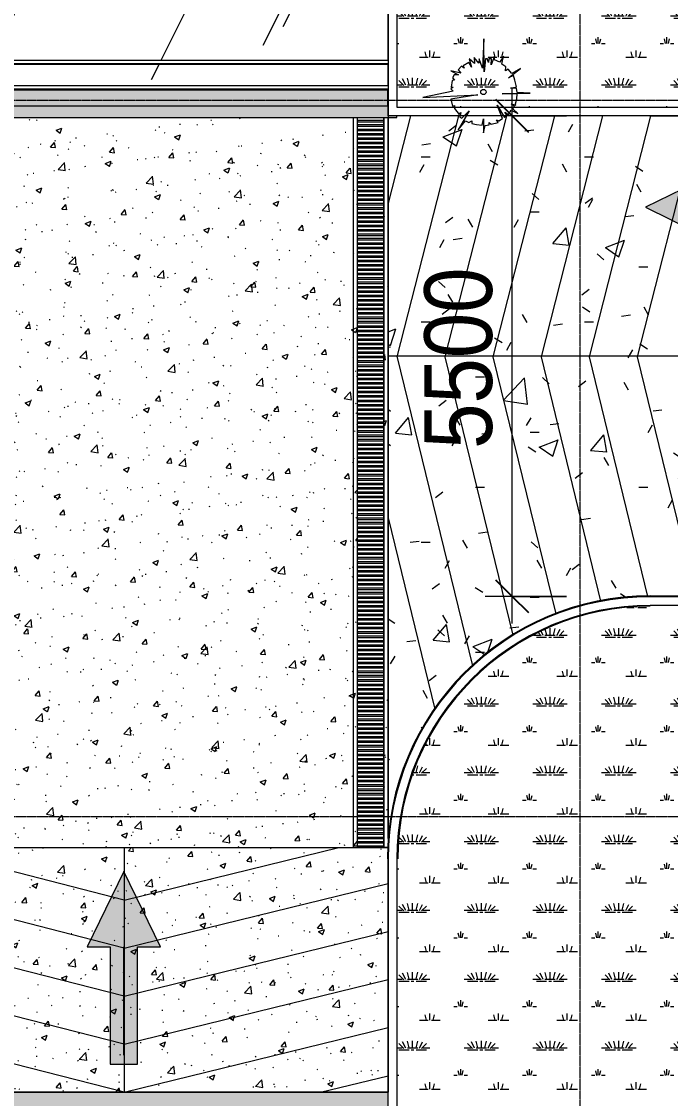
# Model space of a CAD drawing. Header units: millimetres. Extents: x 5117 to 246734, y -48177 to 129208.
# Drawn here: x 93553 to 100985, y 58515 to 70842 of the extents above; entities that cross this region are included whole.
import ezdxf

# ---------------------------------------------------------------- set-up
doc = ezdxf.new("R2010")
doc.units = ezdxf.units.MM
doc.linetypes.add('Grid Line', pattern=[22.225, 12.7, -3.175, 3.175, -3.175])
for name, color, linetype, lineweight in [('A-ANNO-DIMS', 211, 'Continuous', 9), ('A-ANNO-DIMS-310', 211, 'Continuous', 9), ('A-ANNO-NOTE', 131, 'Continuous', 9), ('A-DETL-THIN', 151, 'Continuous', 9), ('A-FLOR', 192, 'Continuous', 9), ('A-FLOR-PATT', 8, 'Continuous', 9), ('A-FLOR-PATT-3', 10, 'Continuous', 9), ('A-GLAZ-CURT', 52, 'Continuous', 9), ('A-GLAZ-CWMG', 51, 'Continuous', 9), ('A-WALL', 113, 'Continuous', 9), ('G-IMPT', 8, 'Continuous', 9), ('L-PLNT-1', 253, 'Continuous', 9), ('M-EQPM', 50, 'Continuous', 9), ('S-GRID-1', 1, 'Grid Line', 9)]:
    doc.layers.add(name, color=color, linetype=linetype, lineweight=lineweight)
doc.styles.add('UTM Avo', font='UTM Avo.ttf', dxfattribs={"width": 0.9, "height": 775})
doc.dimstyles.new('1_Dim_chi_tiet_2_5', dxfattribs={"dimscale": 304.8, "dimtxt": 774.458235, "dimasz": 1.220472, "dimexe": 1.01706, "dimexo": 0.0625, "dimgap": 0.101706, "dimtad": 1, "dimdec": 0, "dimrnd": 5, "dimzin": 0, "dimdsep": 46, "dimtxsty": 'UTM Avo', "dimblk1": 'OBLIQUE', "dimblk2": 'OBLIQUE', "dimsah": 1, "dimcen": 0.09, "dimdle": 1.01706, "dimazin": 0, "dimtfac": 1, "dimtdec": 4, "dimtix": 1, "dimtmove": 0, "dimatfit": 3, "dimfxl": 2.034121, "dimfxlon": 1, "dimtvp": 1, "dimtolj": 1, "dimtzin": 0, "dimarcsym": 2})
pattern_1 = [(50, (0, 0), (677.7247, -59.293), [70.866, -779.526]), (355, (0, 0), (-131.1036, 710.731), [56.693, -623.621]), (100.451, (56.5, -4.94), (546.6267, 651.434), [60.227, -662.495]), (46.184, (0, 189), (1008.414, -156.3987), [106.299, -1169.289]), (96.636, (84, 175.9), (883.1375, 920.431), [90.34, -993.743]), (351.184, (0, 189), (883.1464, 920.423), [85.039, -935.431]), (21, (94.5, 141.73), (564.0056, -380.4262), [70.866, -779.526]), (326, (94.5, 141.7), (229.9034, 685.1796), [56.693, -623.621]), (71.451, (141.5, 110), (793.912, 304.7473), [60.227, -662.495]), (37.5, (0, 0), (11.4894, 314.54497), [10.394, -605.668, 10.394, -622.676, -625.983]), (37.5, (0, 0), (11.4894, 314.54497), [-1249.131, 10.394, -615.589]), (7.5, (0, 0), (248.5691, 372.672), [10.394, -350.55, 10.394, -591.495, -238.582]), (7.5, (0, 0), (248.5691, 372.672), [-962.833, 10.394, -228.189]), (327.5, (-210.7, 0), (504.39837, -21.31163), [10.394, -225.826, 10.394, -726.613, -977.951]), (327.5, (-210.7, 0), (504.39837, -21.31163), [-973.226, 10.394, -967.557]), (317.5, (-305.2, 0), (551.0412, 94.5872), [10.394, -296.692, 10.394, -479.054, -694.487]), (317.5, (-305.2, 0), (551.0412, 94.5872), [-796.534, 10.394, -684.093])]
pattern_2 = [(0, (236.2, 15.75), (787.4, 787.4), [118.11, -23.622, 31.496, -23.622, -590.55]), (0, (236.2, 15.75), (787.4, 787.4), [-196.85, 118.11, -472.44]), (0, (196.85, 39.4), (787.4, 787.4), [78.74, -59.055, 118.11, -59.055, -472.44]), (0, (196.85, 39.4), (787.4, 787.4), [-314.96, 78.74, -393.7]), (0, (472.44, 354.3), (787.4, 787.4), [98.425, -39.37, 98.425, -551.18]), (0, (78.74, 511.8), (787.4, 787.4), [39.37, -78.74, 39.37, -629.92]), (90, (157.5, 511.8), (-787.4, 787.4), [70.866, -716.534]), (90, (393.7, 39.4), (-787.4, 787.4), [78.74, -708.66]), (90, (590.55, 354.3), (-787.4, 787.4), [78.74, -708.66]), (45, (496.06, 31.5), (0, 787.4002), [78.74, -1034.812]), (135, (291.34, 31.5), (-787.4002, 6e-14), [78.74, -1034.812]), (63.435, (472.44, 35.43), (-0.0007, 787.4), [78.74, -1681.94]), (75.964, (433.07, 39.37), (-0.00383, 787.3999), [78.74, -3167.793]), (75.964, (629.92, 354.33), (-0.00383, 787.3999), [62.992, -3183.541]), (75.964, (173.23, 511.81), (-0.00383, 787.3999), [55.118, -3191.415]), (104.036, (354.33, 39.37), (0.00383, 787.3999), [78.74, -3167.793]), (104.036, (551.18, 354.33), (0.00383, 787.3999), [62.992, -3183.541]), (104.036, (141.73, 511.81), (0.00383, 787.3999), [55.118, -3191.415]), (116.565, (314.96, 35.43), (0.0007, 787.4), [78.74, -1681.939])]
pattern_3 = [(63.321, (3699.9, 1228.7), (-0.012, 3133.974), [1096.06, -5918.72]), (63.321, (550.3, 1228.7), (-0.012, 3133.974), [1096.06, -5918.72]), (63.321, (5207.6, 1834.2), (-0.012, 3133.974), [1096.06, -5918.72]), (63.321, (2058, 1834.2), (-0.012, 3133.974), [1096.06, -5918.72]), (63.321, (4979.4, 1620.4), (-0.012, 3133.974), [1096.06, -5918.72]), (63.321, (1829.8, 1620.4), (-0.012, 3133.974), [1096.06, -5918.72]), (63.321, (4746.8, 2844.5), (-0.012, 3133.974), [532.735, -6482.04]), (63.321, (1597.2, 2844.5), (-0.012, 3133.974), [532.735, -6482.04]), (63.321, (4594.7, 2655), (-0.012, 3133.974), [1096.06, -5918.72]), (63.321, (1445, 2655), (-0.012, 3133.974), [1096.06, -5918.72]), (63.321, (4621.5, 2791), (-0.012, 3133.974), [1096.06, -5918.72]), (63.321, (1471.9, 2791), (-0.012, 3133.974), [1096.06, -5918.72]), (63.321, (3350.8, 2194.4), (-0.012, 3133.974), [1096.06, -5918.72]), (63.321, (201.2, 2194.4), (-0.012, 3133.974), [1096.06, -5918.72]), (63.321, (3377.6, 2354.7), (-0.012, 3133.974), [1096.06, -5918.72]), (63.321, (228, 2354.7), (-0.012, 3133.974), [1096.06, -5918.72]), (63.321, (3384.9, 2470.3), (-0.012, 3133.974), [1096.06, -5918.72]), (63.321, (235.3, 2470.3), (-0.012, 3133.974), [1096.06, -5918.72])]

# ---------------------------------------------------------------- blocks, each defined once
blk = doc.blocks.new('System Panel - Glazed-4717224-TKCS_MB TỔNG THỂ MÁI')
at = {"layer": 'A-GLAZ-CURT'}
h = blk.add_hatch(dxfattribs=at)
h.set_pattern_fill('FP_29', color=256, style=0, pattern_type=2)
h.set_pattern_definition(pattern_3)
h.paths.add_polyline_path([(94020, 70400), (97753, 70400), (97753, 71348), (83553, 71348), (83553, 70400), (89081, 70400)])
for p, q in [((83553, 71347), (83553, 70400)), ((97753, 70400), (97753, 71347))]:
    blk.add_line(p, q, dxfattribs=at)
blk = doc.blocks.new('Rectangular Mullion - 40 x 80mm-4717267-TKCS_MB TỔNG THỂ MÁI')
at = {"layer": 'A-GLAZ-CWMG'}
for p, q in [((83553, 70071), (83553, 70111)), ((83553, 70111), (97753, 70111)), ((83553, 70063), (83553, 70071)), ((83553, 70071), (97753, 70071)), ((97753, 70063), (83553, 70063)), ((97753, 70111), (97753, 70071)), ((97753, 70071), (97753, 70063))]:
    blk.add_line(p, q, dxfattribs=at)
blk = doc.blocks.new('System Panel - Glazed-4717283-TKCS_MB TỔNG THỂ MÁI')
at = {"layer": 'A-GLAZ-CURT'}
h = blk.add_hatch(dxfattribs=at)
h.set_pattern_fill('FP_29', color=256, style=0, pattern_type=2)
h.set_pattern_definition(pattern_3)
h.paths.add_polyline_path([(94020, 70111), (97753, 70111), (97753, 70352), (83553, 70352), (83553, 70111), (89081, 70111)])
for p, q in [((83553, 70352), (83553, 70111)), ((97753, 70111), (97753, 70352)), ((83553, 70062), (97753, 70062)), ((83553, 70062), (83553, 70061)), ((97753, 70061), (83553, 70061)), ((97753, 70062), (97753, 70061))]:
    blk.add_line(p, q, dxfattribs=at)
blk = doc.blocks.new('Rectangular Mullion - 40 x 80mm-4717265-TKCS_MB TỔNG THỂ MÁI')
at = {"layer": 'A-GLAZ-CWMG'}
for p, q in [((83553, 70360), (83553, 70400)), ((83553, 70400), (97753, 70400)), ((97753, 70400), (97753, 70360)), ((83553, 70352), (83553, 70360)), ((83553, 70360), (97753, 70360)), ((97753, 70352), (83553, 70352)), ((97753, 70360), (97753, 70352))]:
    blk.add_line(p, q, dxfattribs=at)
blk = doc.blocks.new('THOAT NUOC 300 - w300-4726151-TKCS_MB TỔNG THỂ MÁI')
at = {"layer": 'M-EQPM'}
for p, q in [((-4187, 150), (-4187, 200)), ((4167, 200), (-4187, 200)), ((-4187, -150), (-4187, 150)), ((-4167, 150), (-4187, 150)), ((-4187, 150), (4167, 150)), ((-4167, 150), (-4167, -150)), ((-4137, -150), (-4137, 150)), ((-4117, 150), (-4137, 150)), ((-4117, 150), (-4117, -150)), ((-4087, -150), (-4087, 150)), ((-4067, 150), (-4087, 150)), ((-4067, 150), (-4067, -150)), ((-4037, -150), (-4037, 150)), ((-4017, 150), (-4037, 150)), ((-4017, 150), (-4017, -150)), ((-3987, -150), (-3987, 150)), ((-3967, 150), (-3987, 150)), ((-3967, 150), (-3967, -150)), ((-3937, -150), (-3937, 150)), ((-3917, 150), (-3937, 150)), ((-3917, 150), (-3917, -150)), ((-3887, -150), (-3887, 150)), ((-3867, 150), (-3887, 150)), ((-3867, 150), (-3867, -150)), ((-3837, -150), (-3837, 150)), ((-3817, 150), (-3837, 150)), ((-3817, 150), (-3817, -150)), ((-3787, -150), (-3787, 150)), ((-3767, 150), (-3787, 150)), ((-3767, 150), (-3767, -150)), ((-3737, -150), (-3737, 150)), ((-3717, 150), (-3737, 150)), ((-3717, 150), (-3717, -150)), ((-3687, -150), (-3687, 150)), ((-3667, 150), (-3687, 150)), ((-3667, 150), (-3667, -150)), ((-3637, -150), (-3637, 150)), ((-3617, 150), (-3637, 150)), ((-3617, 150), (-3617, -150)), ((-3587, -150), (-3587, 150)), ((-3567, 150), (-3587, 150)), ((-3567, 150), (-3567, -150)), ((-3537, -150), (-3537, 150)), ((-3517, 150), (-3537, 150)), ((-3517, 150), (-3517, -150)), ((-3487, -150), (-3487, 150)), ((-3467, 150), (-3487, 150)), ((-3467, 150), (-3467, -150)), ((-3437, -150), (-3437, 150)), ((-3417, 150), (-3437, 150)), ((-3417, 150), (-3417, -150)), ((-3387, -150), (-3387, 150)), ((-3367, 150), (-3387, 150)), ((-3367, 150), (-3367, -150)), ((-3337, -150), (-3337, 150)), ((-3317, 150), (-3337, 150)), ((-3317, 150), (-3317, -150)), ((-3287, -150), (-3287, 150)), ((-3267, 150), (-3287, 150)), ((-3267, 150), (-3267, -150)), ((-3237, -150), (-3237, 150)), ((-3217, 150), (-3237, 150)), ((-3217, 150), (-3217, -150)), ((-3187, -150), (-3187, 150)), ((-3167, 150), (-3187, 150)), ((-3167, 150), (-3167, -150)), ((-3137, -150), (-3137, 150)), ((-3117, 150), (-3137, 150)), ((-3117, 150), (-3117, -150)), ((-3087, -150), (-3087, 150)), ((-3067, 150), (-3087, 150)), ((-3067, 150), (-3067, -150)), ((-3037, -150), (-3037, 150)), ((-3017, 150), (-3037, 150)), ((-3017, 150), (-3017, -150)), ((-2987, -150), (-2987, 150)), ((-2967, 150), (-2987, 150)), ((-2967, 150), (-2967, -150)), ((-2937, -150), (-2937, 150)), ((-2917, 150), (-2937, 150)), ((-2917, 150), (-2917, -150)), ((-2887, -150), (-2887, 150)), ((-2867, 150), (-2887, 150)), ((-2867, 150), (-2867, -150)), ((-2836, -150), (-2836, 150)), ((-2816, 150), (-2836, 150)), ((-2816, 150), (-2816, -150)), ((-2786, -150), (-2786, 150)), ((-2766, 150), (-2786, 150)), ((-2766, 150), (-2766, -150)), ((-2736, -150), (-2736, 150)), ((-2716, 150), (-2736, 150)), ((-2716, 150), (-2716, -150)), ((-2686, -150), (-2686, 150)), ((-2666, 150), (-2686, 150)), ((-2666, 150), (-2666, -150)), ((-2636, -150), (-2636, 150)), ((-2616, 150), (-2636, 150)), ((-2616, 150), (-2616, -150)), ((-2586, -150), (-2586, 150)), ((-2566, 150), (-2586, 150)), ((-2566, 150), (-2566, -150)), ((-2536, -150), (-2536, 150)), ((-2516, 150), (-2536, 150)), ((-2516, 150), (-2516, -150)), ((-2486, -150), (-2486, 150)), ((-2466, 150), (-2486, 150)), ((-2466, 150), (-2466, -150)), ((-2436, -150), (-2436, 150)), ((-2416, 150), (-2436, 150)), ((-2416, 150), (-2416, -150)), ((-2386, -150), (-2386, 150)), ((-2366, 150), (-2386, 150)), ((-2366, 150), (-2366, -150)), ((-2336, -150), (-2336, 150)), ((-2316, 150), (-2336, 150)), ((-2316, 150), (-2316, -150)), ((-2286, -150), (-2286, 150)), ((-2266, 150), (-2286, 150)), ((-2266, 150), (-2266, -150)), ((-2236, -150), (-2236, 150)), ((-2216, 150), (-2236, 150)), ((-2216, 150), (-2216, -150)), ((-2186, -150), (-2186, 150)), ((-2166, 150), (-2186, 150)), ((-2166, 150), (-2166, -150)), ((-2136, -150), (-2136, 150)), ((-2116, 150), (-2136, 150)), ((-2116, 150), (-2116, -150)), ((-2086, -150), (-2086, 150)), ((-2066, 150), (-2086, 150)), ((-2066, 150), (-2066, -150)), ((-2036, -150), (-2036, 150)), ((-2016, 150), (-2036, 150)), ((-2016, 150), (-2016, -150)), ((-1986, -150), (-1986, 150)), ((-1966, 150), (-1986, 150)), ((-1966, 150), (-1966, -150)), ((-1936, -150), (-1936, 150)), ((-1916, 150), (-1936, 150)), ((-1916, 150), (-1916, -150)), ((-1886, -150), (-1886, 150)), ((-1866, 150), (-1886, 150)), ((-1866, 150), (-1866, -150)), ((-1836, -150), (-1836, 150)), ((-1816, 150), (-1836, 150)), ((-1816, 150), (-1816, -150)), ((-1786, -150), (-1786, 150)), ((-1766, 150), (-1786, 150)), ((-1766, 150), (-1766, -150)), ((-1736, -150), (-1736, 150)), ((-1716, 150), (-1736, 150)), ((-1716, 150), (-1716, -150)), ((-1686, -150), (-1686, 150)), ((-1666, 150), (-1686, 150)), ((-1666, 150), (-1666, -150)), ((-1636, -150), (-1636, 150)), ((-1616, 150), (-1636, 150)), ((-1616, 150), (-1616, -150)), ((-1586, -150), (-1586, 150)), ((-1566, 150), (-1586, 150)), ((-1566, 150), (-1566, -150)), ((-1536, -150), (-1536, 150)), ((-1516, 150), (-1536, 150)), ((-1516, 150), (-1516, -150)), ((-1486, -150), (-1486, 150)), ((-1466, 150), (-1486, 150)), ((-1466, 150), (-1466, -150)), ((-1436, -150), (-1436, 150)), ((-1416, 150), (-1436, 150)), ((-1416, 150), (-1416, -150)), ((-1386, -150), (-1386, 150)), ((-1366, 150), (-1386, 150)), ((-1366, 150), (-1366, -150)), ((-1336, -150), (-1336, 150)), ((-1316, 150), (-1336, 150)), ((-1316, 150), (-1316, -150)), ((-1286, -150), (-1286, 150)), ((-1266, 150), (-1286, 150)), ((-1266, 150), (-1266, -150)), ((-1236, -150), (-1236, 150)), ((-1216, 150), (-1236, 150)), ((-1216, 150), (-1216, -150)), ((-1186, -150), (-1186, 150)), ((-1166, 150), (-1186, 150)), ((-1166, 150), (-1166, -150)), ((-1136, -150), (-1136, 150)), ((-1116, 150), (-1136, 150)), ((-1116, 150), (-1116, -150)), ((-1086, -150), (-1086, 150)), ((-1066, 150), (-1086, 150)), ((-1066, 150), (-1066, -150)), ((-1036, -150), (-1036, 150)), ((-1016, 150), (-1036, 150)), ((-1016, 150), (-1016, -150)), ((-986, -150), (-986, 150)), ((-966, 150), (-986, 150)), ((-966, 150), (-966, -150)), ((-935, -150), (-935, 150)), ((-915, 150), (-935, 150)), ((-915, 150), (-915, -150)), ((-885, -150), (-885, 150)), ((-865, 150), (-885, 150)), ((-865, 150), (-865, -150)), ((-835, -150), (-835, 150)), ((-815, 150), (-835, 150)), ((-815, 150), (-815, -150)), ((-785, -150), (-785, 150)), ((-765, 150), (-785, 150)), ((-765, 150), (-765, -150)), ((-735, -150), (-735, 150)), ((-715, 150), (-735, 150)), ((-715, 150), (-715, -150)), ((-685, -150), (-685, 150)), ((-665, 150), (-685, 150)), ((-665, 150), (-665, -150)), ((-635, -150), (-635, 150)), ((-615, 150), (-635, 150)), ((-615, 150), (-615, -150)), ((-585, -150), (-585, 150)), ((-565, 150), (-585, 150)), ((-565, 150), (-565, -150)), ((-535, -150), (-535, 150)), ((-515, 150), (-535, 150)), ((-515, 150), (-515, -150)), ((-485, -150), (-485, 150)), ((-465, 150), (-485, 150)), ((-465, 150), (-465, -150)), ((-435, -150), (-435, 150)), ((-415, 150), (-435, 150)), ((-415, 150), (-415, -150)), ((-385, -150), (-385, 150)), ((-365, 150), (-385, 150)), ((-365, 150), (-365, -150)), ((-335, -150), (-335, 150)), ((-315, 150), (-335, 150)), ((-315, 150), (-315, -150)), ((-285, -150), (-285, 150)), ((-265, 150), (-285, 150)), ((-265, 150), (-265, -150)), ((-235, -150), (-235, 150)), ((-215, 150), (-235, 150)), ((-215, 150), (-215, -150)), ((-185, -150), (-185, 150)), ((-165, 150), (-185, 150)), ((-165, 150), (-165, -150)), ((-135, -150), (-135, 150)), ((-115, 150), (-135, 150)), ((-115, 150), (-115, -150)), ((-85, -150), (-85, 150)), ((-65, 150), (-85, 150)), ((-65, 150), (-65, -150)), ((-35, -150), (-35, 150)), ((-15, 150), (-35, 150)), ((-15, 150), (-15, -150)), ((15, -150), (15, 150)), ((35, 150), (15, 150)), ((35, 150), (35, -150)), ((65, -150), (65, 150)), ((85, 150), (65, 150)), ((85, 150), (85, -150)), ((115, -150), (115, 150)), ((135, 150), (115, 150)), ((135, 150), (135, -150)), ((165, -150), (165, 150)), ((185, 150), (165, 150)), ((185, 150), (185, -150)), ((215, -150), (215, 150)), ((235, 150), (215, 150)), ((235, 150), (235, -150)), ((265, -150), (265, 150)), ((285, 150), (265, 150)), ((285, 150), (285, -150)), ((315, -150), (315, 150)), ((335, 150), (315, 150)), ((335, 150), (335, -150)), ((365, -150), (365, 150)), ((385, 150), (365, 150)), ((385, 150), (385, -150)), ((415, -150), (415, 150)), ((435, 150), (415, 150)), ((435, 150), (435, -150)), ((465, -150), (465, 150)), ((485, 150), (465, 150)), ((485, 150), (485, -150)), ((515, -150), (515, 150)), ((535, 150), (515, 150)), ((535, 150), (535, -150)), ((565, -150), (565, 150)), ((585, 150), (565, 150)), ((585, 150), (585, -150)), ((615, -150), (615, 150)), ((635, 150), (615, 150)), ((635, 150), (635, -150)), ((665, -150), (665, 150)), ((685, 150), (665, 150)), ((685, 150), (685, -150)), ((715, -150), (715, 150)), ((735, 150), (715, 150)), ((735, 150), (735, -150)), ((765, -150), (765, 150)), ((785, 150), (765, 150)), ((785, 150), (785, -150)), ((815, -150), (815, 150)), ((835, 150), (815, 150)), ((835, 150), (835, -150)), ((865, -150), (865, 150)), ((885, 150), (865, 150)), ((885, 150), (885, -150)), ((915, -150), (915, 150)), ((935, 150), (915, 150)), ((935, 150), (935, -150)), ((966, -150), (966, 150)), ((986, 150), (966, 150)), ((986, 150), (986, -150)), ((1016, -150), (1016, 150)), ((1036, 150), (1016, 150)), ((1036, 150), (1036, -150)), ((1066, -150), (1066, 150)), ((1086, 150), (1066, 150)), ((1086, 150), (1086, -150)), ((1116, -150), (1116, 150)), ((1136, 150), (1116, 150)), ((1136, 150), (1136, -150)), ((1166, -150), (1166, 150)), ((1186, 150), (1166, 150)), ((1186, 150), (1186, -150)), ((1216, -150), (1216, 150)), ((1236, 150), (1216, 150)), ((1236, 150), (1236, -150)), ((1266, -150), (1266, 150)), ((1286, 150), (1266, 150)), ((1286, 150), (1286, -150)), ((1316, -150), (1316, 150)), ((1336, 150), (1316, 150)), ((1336, 150), (1336, -150)), ((1366, -150), (1366, 150)), ((1386, 150), (1366, 150)), ((1386, 150), (1386, -150)), ((1416, -150), (1416, 150)), ((1436, 150), (1416, 150)), ((1436, 150), (1436, -150)), ((1466, -150), (1466, 150)), ((1486, 150), (1466, 150)), ((1486, 150), (1486, -150)), ((1516, -150), (1516, 150)), ((1536, 150), (1516, 150)), ((1536, 150), (1536, -150)), ((1566, -150), (1566, 150)), ((1586, 150), (1566, 150)), ((1586, 150), (1586, -150)), ((1616, -150), (1616, 150)), ((1636, 150), (1616, 150)), ((1636, 150), (1636, -150)), ((1666, -150), (1666, 150)), ((1686, 150), (1666, 150)), ((1686, 150), (1686, -150)), ((1716, -150), (1716, 150)), ((1736, 150), (1716, 150)), ((1736, 150), (1736, -150)), ((1766, -150), (1766, 150)), ((1786, 150), (1766, 150)), ((1786, 150), (1786, -150)), ((1816, -150), (1816, 150)), ((1836, 150), (1816, 150)), ((1836, 150), (1836, -150)), ((1866, -150), (1866, 150)), ((1886, 150), (1866, 150)), ((1886, 150), (1886, -150)), ((1916, -150), (1916, 150)), ((1936, 150), (1916, 150)), ((1936, 150), (1936, -150)), ((1966, -150), (1966, 150)), ((1986, 150), (1966, 150)), ((1986, 150), (1986, -150)), ((2016, -150), (2016, 150)), ((2036, 150), (2016, 150)), ((2036, 150), (2036, -150)), ((2066, -150), (2066, 150)), ((2086, 150), (2066, 150)), ((2086, 150), (2086, -150)), ((2116, -150), (2116, 150)), ((2136, 150), (2116, 150)), ((2136, 150), (2136, -150)), ((2166, -150), (2166, 150)), ((2186, 150), (2166, 150)), ((2186, 150), (2186, -150)), ((2216, -150), (2216, 150)), ((2236, 150), (2216, 150)), ((2236, 150), (2236, -150)), ((2266, -150), (2266, 150)), ((2286, 150), (2266, 150)), ((2286, 150), (2286, -150)), ((2316, -150), (2316, 150)), ((2336, 150), (2316, 150)), ((2336, 150), (2336, -150)), ((2366, -150), (2366, 150)), ((2386, 150), (2366, 150)), ((2386, 150), (2386, -150)), ((2416, -150), (2416, 150)), ((2436, 150), (2416, 150)), ((2436, 150), (2436, -150)), ((2466, -150), (2466, 150)), ((2486, 150), (2466, 150)), ((2486, 150), (2486, -150)), ((2516, -150), (2516, 150)), ((2536, 150), (2516, 150)), ((2536, 150), (2536, -150)), ((2566, -150), (2566, 150)), ((2586, 150), (2566, 150)), ((2586, 150), (2586, -150)), ((2616, -150), (2616, 150)), ((2636, 150), (2616, 150)), ((2636, 150), (2636, -150)), ((2666, -150), (2666, 150)), ((2686, 150), (2666, 150)), ((2686, 150), (2686, -150)), ((2716, -150), (2716, 150)), ((2736, 150), (2716, 150)), ((2736, 150), (2736, -150)), ((2766, -150), (2766, 150)), ((2786, 150), (2766, 150)), ((2786, 150), (2786, -150)), ((2816, -150), (2816, 150)), ((2836, 150), (2816, 150)), ((2836, 150), (2836, -150)), ((2867, -150), (2867, 150)), ((2887, 150), (2867, 150)), ((2887, 150), (2887, -150)), ((2917, -150), (2917, 150)), ((2937, 150), (2917, 150)), ((2937, 150), (2937, -150)), ((2967, -150), (2967, 150)), ((2987, 150), (2967, 150)), ((2987, 150), (2987, -150)), ((3017, -150), (3017, 150)), ((3037, 150), (3017, 150)), ((3037, 150), (3037, -150)), ((3067, -150), (3067, 150)), ((3087, 150), (3067, 150)), ((3087, 150), (3087, -150)), ((3117, -150), (3117, 150)), ((3137, 150), (3117, 150)), ((3137, 150), (3137, -150)), ((3167, -150), (3167, 150)), ((3187, 150), (3167, 150)), ((3187, 150), (3187, -150)), ((3217, -150), (3217, 150)), ((3237, 150), (3217, 150)), ((3237, 150), (3237, -150)), ((3267, -150), (3267, 150)), ((3287, 150), (3267, 150)), ((3287, 150), (3287, -150)), ((3317, -150), (3317, 150)), ((3337, 150), (3317, 150)), ((3337, 150), (3337, -150)), ((3367, -150), (3367, 150)), ((3387, 150), (3367, 150)), ((3387, 150), (3387, -150)), ((3417, -150), (3417, 150)), ((3437, 150), (3417, 150)), ((3437, 150), (3437, -150)), ((3467, -150), (3467, 150)), ((3487, 150), (3467, 150)), ((3487, 150), (3487, -150)), ((3517, -150), (3517, 150)), ((3537, 150), (3517, 150)), ((3537, 150), (3537, -150)), ((3567, -150), (3567, 150)), ((3587, 150), (3567, 150)), ((3587, 150), (3587, -150)), ((3617, -150), (3617, 150)), ((3637, 150), (3617, 150)), ((3637, 150), (3637, -150)), ((3667, -150), (3667, 150)), ((3687, 150), (3667, 150)), ((3687, 150), (3687, -150)), ((3717, -150), (3717, 150)), ((3737, 150), (3717, 150)), ((3737, 150), (3737, -150)), ((3767, -150), (3767, 150)), ((3787, 150), (3767, 150)), ((3787, 150), (3787, -150)), ((3817, -150), (3817, 150)), ((3837, 150), (3817, 150)), ((3837, 150), (3837, -150)), ((3867, -150), (3867, 150)), ((3887, 150), (3867, 150)), ((3887, 150), (3887, -150)), ((3917, -150), (3917, 150)), ((3937, 150), (3917, 150)), ((3937, 150), (3937, -150)), ((3967, -150), (3967, 150)), ((3987, 150), (3967, 150)), ((3987, 150), (3987, -150)), ((4017, -150), (4017, 150)), ((4037, 150), (4017, 150)), ((4037, 150), (4037, -150)), ((4067, -150), (4067, 150)), ((4087, 150), (4067, 150)), ((4087, 150), (4087, -150)), ((4117, -150), (4117, 150)), ((4137, 150), (4117, 150)), ((4137, 150), (4137, -150)), ((-4187, -150), (-4167, -150)), ((-4187, -194), (-4187, -150)), ((-4187, -150), (4167, -150)), ((-4137, -150), (-4117, -150)), ((-4087, -150), (-4067, -150)), ((4167, -200), (-4084, -200)), ((-4037, -150), (-4017, -150)), ((-3987, -150), (-3967, -150)), ((-3937, -150), (-3917, -150)), ((-3887, -150), (-3867, -150)), ((-3837, -150), (-3817, -150)), ((-3787, -150), (-3767, -150)), ((-3737, -150), (-3717, -150)), ((-3687, -150), (-3667, -150)), ((-3637, -150), (-3617, -150)), ((-3587, -150), (-3567, -150)), ((-3537, -150), (-3517, -150)), ((-3487, -150), (-3467, -150)), ((-3437, -150), (-3417, -150)), ((-3387, -150), (-3367, -150)), ((-3337, -150), (-3317, -150)), ((-3287, -150), (-3267, -150)), ((-3237, -150), (-3217, -150)), ((-3187, -150), (-3167, -150)), ((-3137, -150), (-3117, -150)), ((-3087, -150), (-3067, -150)), ((-3037, -150), (-3017, -150)), ((-2987, -150), (-2967, -150)), ((-2937, -150), (-2917, -150)), ((-2887, -150), (-2867, -150)), ((-2836, -150), (-2816, -150)), ((-2786, -150), (-2766, -150)), ((-2736, -150), (-2716, -150)), ((-2686, -150), (-2666, -150)), ((-2636, -150), (-2616, -150)), ((-2586, -150), (-2566, -150)), ((-2536, -150), (-2516, -150)), ((-2486, -150), (-2466, -150)), ((-2436, -150), (-2416, -150)), ((-2386, -150), (-2366, -150)), ((-2336, -150), (-2316, -150)), ((-2286, -150), (-2266, -150)), ((-2236, -150), (-2216, -150)), ((-2186, -150), (-2166, -150)), ((-2136, -150), (-2116, -150)), ((-2086, -150), (-2066, -150)), ((-2036, -150), (-2016, -150)), ((-1986, -150), (-1966, -150)), ((-1936, -150), (-1916, -150)), ((-1886, -150), (-1866, -150)), ((-1836, -150), (-1816, -150)), ((-1786, -150), (-1766, -150)), ((-1736, -150), (-1716, -150)), ((-1686, -150), (-1666, -150)), ((-1636, -150), (-1616, -150)), ((-1586, -150), (-1566, -150)), ((-1536, -150), (-1516, -150)), ((-1486, -150), (-1466, -150)), ((-1436, -150), (-1416, -150)), ((-1386, -150), (-1366, -150)), ((-1336, -150), (-1316, -150)), ((-1286, -150), (-1266, -150)), ((-1236, -150), (-1216, -150)), ((-1186, -150), (-1166, -150)), ((-1136, -150), (-1116, -150)), ((-1086, -150), (-1066, -150)), ((-1036, -150), (-1016, -150)), ((-986, -150), (-966, -150)), ((-935, -150), (-915, -150)), ((-885, -150), (-865, -150)), ((-835, -150), (-815, -150)), ((-785, -150), (-765, -150)), ((-735, -150), (-715, -150)), ((-685, -150), (-665, -150)), ((-635, -150), (-615, -150)), ((-585, -150), (-565, -150)), ((-535, -150), (-515, -150)), ((-485, -150), (-465, -150)), ((-435, -150), (-415, -150)), ((-385, -150), (-365, -150)), ((-335, -150), (-315, -150)), ((-285, -150), (-265, -150)), ((-235, -150), (-215, -150)), ((-185, -150), (-165, -150)), ((-135, -150), (-115, -150)), ((-85, -150), (-65, -150)), ((-35, -150), (-15, -150)), ((15, -150), (35, -150)), ((65, -150), (85, -150)), ((115, -150), (135, -150)), ((165, -150), (185, -150)), ((215, -150), (235, -150)), ((265, -150), (285, -150)), ((315, -150), (335, -150)), ((365, -150), (385, -150)), ((415, -150), (435, -150)), ((465, -150), (485, -150)), ((515, -150), (535, -150)), ((565, -150), (585, -150)), ((615, -150), (635, -150)), ((665, -150), (685, -150)), ((715, -150), (735, -150)), ((765, -150), (785, -150)), ((815, -150), (835, -150)), ((865, -150), (885, -150)), ((915, -150), (935, -150)), ((966, -150), (986, -150)), ((1016, -150), (1036, -150)), ((1066, -150), (1086, -150)), ((1116, -150), (1136, -150)), ((1166, -150), (1186, -150)), ((1216, -150), (1236, -150)), ((1266, -150), (1286, -150)), ((1316, -150), (1336, -150)), ((1366, -150), (1386, -150)), ((1416, -150), (1436, -150)), ((1466, -150), (1486, -150)), ((1516, -150), (1536, -150)), ((1566, -150), (1586, -150)), ((1616, -150), (1636, -150)), ((1666, -150), (1686, -150)), ((1716, -150), (1736, -150)), ((1766, -150), (1786, -150)), ((1816, -150), (1836, -150)), ((1866, -150), (1886, -150)), ((1916, -150), (1936, -150)), ((1966, -150), (1986, -150)), ((2016, -150), (2036, -150)), ((2066, -150), (2086, -150)), ((2116, -150), (2136, -150)), ((2166, -150), (2186, -150)), ((2216, -150), (2236, -150)), ((2266, -150), (2286, -150)), ((2316, -150), (2336, -150)), ((2366, -150), (2386, -150)), ((2416, -150), (2436, -150)), ((2466, -150), (2486, -150)), ((2516, -150), (2536, -150)), ((2566, -150), (2586, -150)), ((2616, -150), (2636, -150)), ((2666, -150), (2686, -150)), ((2716, -150), (2736, -150)), ((2766, -150), (2786, -150)), ((2816, -150), (2836, -150)), ((2867, -150), (2887, -150)), ((2917, -150), (2937, -150)), ((2967, -150), (2987, -150)), ((3017, -150), (3037, -150)), ((3067, -150), (3087, -150)), ((3117, -150), (3137, -150)), ((3167, -150), (3187, -150)), ((3217, -150), (3237, -150)), ((3267, -150), (3287, -150)), ((3317, -150), (3337, -150)), ((3367, -150), (3387, -150)), ((3417, -150), (3437, -150)), ((3467, -150), (3487, -150)), ((3517, -150), (3537, -150)), ((3567, -150), (3587, -150)), ((3617, -150), (3637, -150)), ((3667, -150), (3687, -150)), ((3717, -150), (3737, -150)), ((3767, -150), (3787, -150)), ((3817, -150), (3837, -150)), ((3867, -150), (3887, -150)), ((3917, -150), (3937, -150)), ((3967, -150), (3987, -150)), ((4017, -150), (4037, -150)), ((4067, -150), (4087, -150)), ((4117, -150), (4137, -150))]:
    blk.add_line(p, q, dxfattribs=at)
blk = doc.blocks.new('CAY MAI VAN PHUC - CAY DUC SOC_dwg-2256080-TKCS_MB TỔNG THỂ MÁI')
at = {"layer": 'G-IMPT', "flags": 128}
blk.add_lwpolyline([(33, 479), (13, 293), (6, 772), (-14, 347), (-60, 479), (-67, 420), (-133, 499), (-127, 413), (-207, 479), (-173, 360), (-213, 426), (-293, 380), (-280, 347), (-320, 373), (-366, 320), (-326, 274), (-473, 307), (-360, 247), (-426, 247), (-446, 207), (-419, 174), (-453, 167), (-466, 68), (-439, 68), (-473, 48), (-439, 14), (-878, -79), (-80, -39), (-473, -105), (-446, -205), (-419, -198), (-419, -238), (-353, -324), (-326, -298), (-340, -364), (-313, -378), (-207, -271), (-366, -550), (-260, -418), (-213, -444), (-167, -418), (-167, -457), (-100, -471), (-20, -481), (0, -391), (0, -590), (26, -484), (86, -477), (86, -444), (113, -464), (212, -444), (192, -404), (226, -418), (279, -384), (199, -192), (305, -371), (339, -338), (312, -291), (365, -324), (405, -265), (498, -311), (425, -245), (452, -205), (405, -172), (472, -192), (465, -172), (485, -99), (492, -25), (272, -25), (678, -19), (492, -6), (478, 54), (392, 54), (478, 74), (458, 174), (438, 240), (365, 207), (538, 340), (412, 267), (359, 333), (319, 307), (325, 367), (266, 406), (292, 519), (239, 433), (159, 466), (159, 519), (113, 393), (119, 479), (79, 479), (73, 426), (53, 486)], close=True, dxfattribs=at)
at = {"layer": 'G-IMPT'}
blk.add_circle((0, 0), 38.6, dxfattribs=at)
blk = doc.blocks.new('CAY MAI VAN PHUC - CAY BONG TRANG-2256081-TKCS_MB TỔNG THỂ MÁI')
at = {"xscale": 0.7894736842105263, "yscale": 0.7894736842105263, "zscale": 0.7894736842105263}
blk.add_blockref('CAY MAI VAN PHUC - CAY DUC SOC_dwg-2256080-TKCS_MB TỔNG THỂ MÁI', (0, 0), dxfattribs=at)
blk = doc.blocks.new('MUI TEN - Moc lat gach-622134-TKCS_MB TỔNG THỂ MÁI')
at = {"layer": 'A-ANNO-NOTE'}
blk.add_hatch(color=256, dxfattribs=at).paths.add_polyline_path([(-0.511, 2.7), (-1.367, 2.7), (-0.011, 5.48), (1.345, 2.7), (0.489, 2.7), (0.489, -1.628), (-0.511, -1.628)])
for p, q in [((-0.011, 5.48), (-1.367, 2.7)), ((1.345, 2.7), (-0.011, 5.48)), ((-1.367, 2.7), (-0.511, 2.7)), ((-0.511, 2.7), (-0.511, -1.628)), ((-0.011, -1.298), (-0.011, 2.7)), ((0.489, -1.628), (0.489, 2.7)), ((0.489, 2.7), (1.345, 2.7)), ((-0.511, -1.628), (0.489, -1.628))]:
    blk.add_line(p, q, dxfattribs=at)
blk = doc.blocks.new('MUI TEN - Moc lat gach-2058601-TKCS_MB TỔNG THỂ MÁI')
at = {"layer": 'A-ANNO-NOTE'}
blk.add_hatch(color=256, dxfattribs=at).paths.add_polyline_path([(-0.511, -2.7), (-0.511, 1.628), (0.489, 1.628), (0.489, -2.7), (1.345, -2.7), (-0.011, -5.48), (-1.367, -2.7)])
for p, q in [((0.489, 1.628), (-0.511, 1.628)), ((-0.511, 1.628), (-0.511, -2.7)), ((0.489, -2.7), (0.489, 1.628)), ((-0.011, 1.298), (-0.011, -2.7)), ((-0.511, -2.7), (-1.367, -2.7)), ((-1.367, -2.7), (-0.011, -5.48)), ((-0.011, -5.48), (1.345, -2.7)), ((1.345, -2.7), (0.489, -2.7))]:
    blk.add_line(p, q, dxfattribs=at)
blk = doc.blocks.new('DIMBLOCK53-TKCS_MB TỔNG THỂ MÁI')
at = {"layer": 'A-ANNO-DIMS-310'}
for p, q in [((99173, 63952), (99173, 70072)), ((99793, 69762), (98863, 69762)), ((99173, 69762), (99793, 69762)), ((99793, 64262), (98863, 64262)), ((99173, 64262), (99793, 64262))]:
    blk.add_line(p, q, dxfattribs=at)
at = {"layer": 'A-ANNO-DIMS-310', "lineweight": 25}
for p, q in [((99173, 69762), (98987, 69948)), ((99173, 69762), (99359, 69576)), ((99173, 64262), (98987, 64448)), ((99173, 64262), (99359, 64076))]:
    blk.add_line(p, q, dxfattribs=at)
at = {"layer": 'A-ANNO-DIMS-310', "color": 0, "insert": (98166, 65951), "char_height": 775, "width": 2547.11, "attachment_point": 1, "rotation": 90, "line_spacing_factor": 1.110334, "style": 'UTM Avo'}
blk.add_mtext('5500', dxfattribs=at)
blk = doc.blocks.new('_Oblique')
at = {"color": 0, "linetype": 'ByBlock', "lineweight": -2}
blk.add_line((-0.5, -0.5), (0.5, 0.5), dxfattribs=at)

msp = doc.modelspace()

# ---------------------------------------------------------------- hatches: boundary and pattern name
at = {"layer": 'A-FLOR-PATT'}
h = msp.add_hatch(dxfattribs=at)
h.set_pattern_fill('FP_14', color=256, style=0, pattern_type=2)
h.set_pattern_definition(pattern_2)
h.paths.add_polyline_path([(97852.6, 69861.9), (105950.6, 69863.6), (105950.6, 78136.9), (98228.6, 78136.9), (98122.6, 77945.9), (98049.3, 77787.2), (97989.1, 77629.7), (97940.2, 77470.6), (97902.1, 77309.5), (97871.6, 77116.1), (97857.3, 76955.3), (97852.6, 76818.2), (97852.6, 69871.9)])
h = msp.add_hatch(dxfattribs=at)
h.set_pattern_fill('FP_8', color=256, style=0, pattern_type=2)
h.set_pattern_definition([(37.5, (0, 0), (-25.1975, 770.728), [10.394, -597.605, 10.394, -669.605, -649.999]), (37.5, (0, 0), (-25.1975, 770.728), [-1287.997, 10.394, -639.605]), (7.5, (0, 0), (707.909, 1128.856), [10.394, -317.606, 10.394, -537.605, -210]), (7.5, (0, 0), (707.909, 1128.856), [-875.998, 10.394, -199.606]), (327.5, (-492, 0), (1245.6545, 2.264), [10.394, -189.606, 10.394, -709.605, -939.998]), (327.5, (-492, 0), (1245.6545, 2.264), [-919.998, 10.394, -929.604]), (317.5, (-492, 0), (1202.449, 351.069), [10.394, -89.606, 10.394, -461.605, -539.999]), (317.5, (-492, 0), (1202.449, 351.069), [-571.999, 10.394, -529.605])])
h.paths.add_polyline_path([(75662.6, 69741.9), (75662.6, 70061.2), (75532.6, 70061.2), (75532.6, 69871.9), (63162.6, 69871.9), (63162.6, 70061.2), (63152.6, 70062.8), (63150.7, 70456.3), (63032.6, 70456.3), (63032.6, 69741.9), (74263.5, 69741.9)])
h.paths.add_polyline_path([(85242.6, 69741.9), (97852.6, 69741.9), (97852.6, 69761.9), (97752.6, 69761.9), (97752.6, 70061.2), (97742.6, 70061.2), (97742.6, 69871.9), (85372.6, 69871.9), (85372.6, 70061.2), (85242.6, 70061.2)])
h = msp.add_hatch(dxfattribs=at)
h.set_pattern_fill('FP_14', color=256, style=0, pattern_type=2)
h.set_pattern_definition(pattern_2)
h.paths.add_polyline_path([(97742.6, 69871.9), (97742.6, 70061.2), (85372.6, 70061.2), (85372.6, 69871.9), (97723.9, 69871.9)])
h.paths.add_polyline_path([(63416.3, 69871.9), (75532.6, 69871.9), (75532.6, 70061.2), (63162.6, 70061.2), (63162.6, 69871.9)])
h = msp.add_hatch(dxfattribs=at)
h.set_pattern_fill('FP_3', color=256, style=0, pattern_type=2)
h.set_pattern_definition([(0, (2151, 0), (2492.928, 629.92), [102.833, -1766.863, 102.833, -11738.575]), (0, (2151, 0), (2492.928, 629.92), [-1972.53, -1766.863, 102.833, -3636.56, -6232.32]), (0, (2151, 0), (2492.928, 629.92), [-7478.784, 102.833, -1766.863, 102.833, -4259.79]), (0, (2151, 0), (2492.928, 629.92), [-9451.313, -1143.63, 102.833, -3013.327]), (119.736, (3085.8, 314.96), (-1786.2022, 1867.1433), [103.66, -1781.1, -11936.84]), (119.736, (3085.8, 314.96), (-1786.2022, 1867.1433), [-1884.764, 103.662, -1781.102, -10052.075]), (119.736, (3085.8, 314.96), (-1786.2022, 1867.1433), [-3769.528, 103.662, -3665.866, -6282.547]), (119.736, (3085.8, 314.96), (-1786.2022, 1867.1433), [-7539.056, 103.662, -1781.102, -4397.783]), (119.736, (3085.8, 314.96), (-1786.2022, 1867.1433), [-9423.82, 103.662, -1152.847, -3141.273]), (119.736, (3085.8, 314.96), (-1786.2022, 1867.1433), [-10680.33, 103.66, -3037.61]), (240.264, (3397.44, 1574.8), (-706.734, -2497.0653), [103.66, -1781.1, -11936.84]), (240.264, (3397.44, 1574.8), (-706.734, -2497.0653), [-1884.764, 103.662, -1781.102, -10052.075]), (240.264, (3397.44, 1574.8), (-706.734, -2497.0653), [-3769.528, 103.662, -3665.866, -6282.547]), (240.264, (3397.44, 1574.8), (-706.734, -2497.0653), [-7539.056, 103.662, -1781.102, -4397.783]), (240.264, (3397.44, 1574.8), (-706.734, -2497.0653), [-9423.82, 103.662, -1152.847, -3141.273]), (240.264, (3397.44, 1574.8), (-706.734, -2497.0653), [-10680.33, 103.66, -3037.61])])
h.paths.add_polyline_path([(97752.6, 61490.5), (97766.5, 61637.1), (97805.7, 61866.5), (97846.8, 62040.5), (97908.3, 62239.8), (97963.2, 62388.1), (98038.1, 62557.9), (98123.6, 62723.5), (98241.1, 62915.5), (98341.3, 63058.6), (98451.8, 63198.2), (98573.9, 63334.6), (98702, 63461.5), (98840.5, 63582.9), (98989.2, 63697.7), (99181.8, 63824.9), (99316.1, 63903.2), (99493.1, 63991.7), (99692.9, 64074.6), (99877, 64137.1), (100006.5, 64174.6), (100193.4, 64216), (100376.6, 64245), (100564.2, 64262.7), (100767.7, 64268.6), (106242.6, 64268.6), (106242.6, 64261.9), (106252.6, 64261.9), (106251.9, 65035.3), (106242.6, 65035.3), (106242.6, 65045.3), (106252.6, 65045.3), (106252.6, 69761.8), (97852.6, 69761.9), (97852.6, 69741.9), (97752.6, 69741.9), (97752.6, 61634.6)])
h = msp.add_hatch(dxfattribs=at)
h.set_pattern_fill('FP_4', color=256, style=0, pattern_type=2)
h.set_pattern_definition([(50.301, (2151, 0), (2235.098, -197.64), [235.187, -2587.057]), (354.947, (2151, 0), (-432.387, 2369.1), [186.985, -2056.834]), (100.343, (2337.2, -16.5), (1802.722, 2171.464), [200.686, -2207.55]), (46.49, (2151, 630), (3325.7, -521.3), [352.53, -3877.85]), (96.566, (2428, 586.5), (2912.546, 3068.09), [301.09, -3312.01]), (351.091, (2151, 630), (2912.56, 3068.08), [280.525, -3085.78]), (21.205, (2462.6, 472.4), (1860.05, -1268.103), [234.036, -2574.39]), (325.716, (2462.6, 472.4), (758.206, 2283.934), [187.6, -2063.59]), (71.635, (2617.6, 366.8), (2618.27, 1015.84), [200.54, -2205.956]), (37.796, (2151, 0), (37.8875, 1048.4823), [103.244, -1936.6, 103.244, -1992.915, -2072.694]), (37.796, (2151, 0), (37.8875, 1048.4823), [-4136.002, 103.244, -1969.45]), (7.58, (2151, 0), (819.757, 1242.246), [102.852, -1087.74, 102.852, -1882.507, -786.975]), (7.58, (2151, 0), (819.757, 1242.246), [-3175.95, 102.852, -684.123]), (327.222, (1456.1, 0), (1663.4756, -71.0457), [103.153, -678.31, 103.153, -2335.01, -3235.255]), (327.222, (1456.1, 0), (1663.4756, -71.0457), [-3219.626, 103.153, -3132.102]), (317.195, (1144.5, 0), (1817.303, 315.283), [103.338, -914.388, 103.338, -3820.39]), (317.195, (1144.5, 0), (1817.303, 315.283), [-1121.065, -1518.762, 103.338, -2198.29])])
h.paths.add_polyline_path([(97752.6, 61490.5), (97766.5, 61637.1), (97805.7, 61866.5), (97846.8, 62040.5), (97908.3, 62239.8), (97963.2, 62388.1), (98038.1, 62557.9), (98123.6, 62723.5), (98241.1, 62915.5), (98341.3, 63058.6), (98451.8, 63198.2), (98573.9, 63334.6), (98702, 63461.5), (98840.5, 63582.9), (98989.2, 63697.7), (99181.8, 63824.9), (99316.1, 63903.2), (99493.1, 63991.7), (99692.9, 64074.6), (99877, 64137.1), (100006.5, 64174.6), (100193.4, 64216), (100376.6, 64245), (100564.2, 64262.7), (100767.7, 64268.6), (106242.6, 64268.6), (106242.6, 64261.9), (106252.6, 64261.9), (106251.9, 65035.3), (106242.6, 65035.3), (106242.6, 65045.3), (106252.6, 65045.3), (106252.6, 69761.8), (97852.6, 69761.9), (97852.6, 69741.9), (97752.6, 69741.9), (97752.6, 61634.6)])
h = msp.add_hatch(dxfattribs=at)
h.set_pattern_fill('FP_14', color=256, style=0, pattern_type=2)
h.set_pattern_definition(pattern_2)
h.paths.add_polyline_path([(106252.5, 53411.9), (106252.6, 56833.3), (106242.6, 56835.3), (106242.6, 56845.3), (107450.6, 56845.3), (107450.6, 61511.9), (106252.6, 61511.9), (106252.6, 64158.6), (100752.6, 64158.6), (100752.6, 64148.6), (100542.9, 64140.4), (100351.7, 64119.9), (100161.3, 64086.7), (99972.3, 64040.3), (99784.5, 63980.5), (99597.2, 63906.2), (99469.4, 63847.9), (99302.6, 63758.3), (99141.4, 63657.5), (98958.7, 63523), (98840.5, 63425.2), (98698.9, 63291.3), (98565.7, 63146.9), (98441, 62991.7), (98325.5, 62825.4), (98241.1, 62687.4), (98151.6, 62517), (98073.3, 62340), (98006.5, 62156.3), (97951.4, 61965.1), (97917.8, 61820.7), (97887.2, 61634.6), (97868.7, 61447), (97862.6, 61258.6), (97852.6, 61258.6), (97852.6, 56286.3), (97862.7, 56283.2), (97872.1, 56163.5), (97892.6, 56061.4), (97913.9, 55989.1), (97953.1, 55895.8), (98002.8, 55807.5), (98064.6, 55722.6), (98131.2, 55649.9), (98220.5, 55574.3), (98294.4, 55524.3), (98388.2, 55475.4), (98470.9, 55442.7), (98554.5, 55418.6), (98665.7, 55401.2), (98752.6, 55396.3), (98752.6, 55386.3), (100752.6, 55386.3), (100752.6, 55396.3), (100762.6, 55396.3), (100762.6, 53421.9), (106242.5, 53421.9), (106242.5, 53411.9)])
at = {"layer": 'A-FLOR-PATT-3'}
h = msp.add_hatch(dxfattribs=at)
h.set_pattern_fill('FP_6', color=256, style=0, pattern_type=2)
h.set_pattern_definition(pattern_1)
h.paths.add_polyline_path([(91952.6, 61387.5), (97402.6, 61387.5), (97402.6, 69741.9), (91702.6, 69741.9), (91702.6, 64335.3), (91952.6, 64334.3), (91952.6, 64286.6), (91752.6, 64286.6), (91752.6, 64235.1), (91952.6, 64233.9), (91952.6, 62215.6)])
h.paths.add_polyline_path([(97723.9, 61387.5), (97746.6, 61387.5), (97752.6, 61635.8), (97752.6, 69741.9), (97702.6, 69741.9), (97702.6, 61387.5)])
h = msp.add_hatch(dxfattribs=at)
h.set_pattern_fill('FP_15', color=256, style=0, pattern_type=2)
h.set_pattern_definition([(49.839, (0, 759.65), (677.724, -58.9567), [70.63, -776.928]), (355.028, (0, 759.65), (-131.1002, 706.6905), [56.69, -623.594]), (100.51, (56.5, 754.73), (546.62, 647.7354), [59.896, -658.852]), (46.021, (0, 947.55), (1008.415, -155.5056), [105.985, -1165.832]), (96.673, (84, 934.6), (883.1475, 915.188), [89.833, -988.168]), (351.234, (0, 947.5), (883.137, 915.199), [85.028, -935.307]), (20.891, (94.5, 900.57), (564.0058, -378.2633), [70.814, -778.958]), (326.151, (94.5, 900.6), (229.907, 681.283), [56.592, -622.514]), (71.353, (141.5, 869.05), (793.908, 303.0243), [59.919, -659.11]), (37.342, (0, 759.65), (11.4914, 312.7563), [10.372, -604.394, 10.372, -621.366, -624.666]), (37.342, (0, 759.65), (11.4914, 312.7563), [-1246.504, 10.372, -614.294]), (7.458, (0, 759.65), (248.5682, 370.5538), [10.393, -350.517, 10.393, -591.438, -238.559]), (7.458, (0, 759.65), (248.5682, 370.5538), [-962.74, 10.393, -228.166]), (327.648, (-210.7, 759.65), (504.3986, -21.1895), [10.377, -225.456, 10.377, -1701.771]), (327.648, (-210.7, 759.65), (504.3986, -21.1895), [-246.21, -725.422, 10.377, -965.972]), (317.663, (-305.2, 759.65), (551.0404, 94.0519), [10.367, -295.924, 10.367, -1170.5]), (317.663, (-305.2, 759.65), (551.0404, 94.0519), [-316.657, -477.813, 10.367, -682.32])])
h.paths.add_polyline_path([(91952.6, 58586.3), (97752.6, 58586.3), (97752.6, 61258.6), (97742.6, 61258.6), (97746.6, 61387.5), (91952.6, 61387.5), (91952.6, 58643.4)])
h = msp.add_hatch(dxfattribs=at)
h.set_pattern_fill('FP_6', color=256, style=0, pattern_type=2)
h.set_pattern_definition(pattern_1)
h.paths.add_polyline_path([(85087.1, 47586.3), (99767.6, 47586.3), (99767.6, 47596.3), (100252.6, 47596.3), (100251.8, 50547.9), (100142.6, 50547.9), (100142.6, 50557.9), (100152.6, 50557.9), (100152.6, 55286.3), (98752.6, 55286.3), (98752.6, 55276.3), (98618, 55286.3), (98527.8, 55301.6), (98396.2, 55342.4), (98296.3, 55386.3), (98203.3, 55439.6), (98114.1, 55504.5), (98029, 55582.7), (97958.5, 55662.8), (97891.5, 55759.7), (97840.8, 55852.4), (97798.3, 55956), (97763.7, 56086), (97748.9, 56174.4), (97742.6, 56286.3), (97752.6, 56286.3), (97752.6, 58586.3), (91952.6, 58586.3), (91952.6, 53686.5), (91752.6, 53686.5), (91752.6, 53635.1), (91952.6, 53635.1), (91952.6, 53587.3), (68947.6, 53587.3), (68947.6, 53635.1), (69152.6, 53635.1), (69152.6, 53686.5), (68947.6, 53687.7), (68947.6, 58586.3), (63162.6, 58585.7), (63162.6, 56286.3), (63152.6, 56151.7), (63134.7, 56052.9), (63096.4, 55929.9), (63052.6, 55830), (62991, 55725.3), (62928.2, 55640.9), (62854.8, 55561.4), (62772, 55489.4), (62681.2, 55426.3), (62583.5, 55373.3), (62480.2, 55331.3), (62352.8, 55297.5), (62262.4, 55282.5), (62152.6, 55276.3), (62152.6, 55286.3), (60752.6, 55286.3), (60752.6, 50547.9), (60652.6, 50547.9), (60655.5, 47596.3), (75937.6, 47596.3), (75937.6, 47586.3), (84967.6, 47586.3), (84967.6, 47596.3), (84977.6, 47596.3), (84977.6, 47586.3), (85077.6, 47586.3)])
h.paths.add_polyline_path([(79152.6, 53635.1), (79152.6, 53686.5), (74252.6, 53686.5), (74252.6, 53635.1), (74263.5, 53635.1)])
h.paths.add_polyline_path([(89252.6, 53635.1), (91652.6, 53635.1), (91652.6, 53686.5), (89252.6, 53686.5)])
h.paths.add_polyline_path([(89152.6, 53635.1), (89152.6, 53686.5), (84252.6, 53686.5), (84252.6, 53635.1), (89080.6, 53635.1)])
h.paths.add_polyline_path([(74152.6, 53635.1), (74152.6, 53686.5), (69252.6, 53686.5), (69252.6, 53635.1), (69324.5, 53635.1)])
h.paths.add_polyline_path([(84141.6, 53635.1), (84152.6, 53635.1), (84152.6, 53686.5), (79252.6, 53686.5), (79252.6, 53635.1)])

# ---------------------------------------------------------------- linework, layer by layer
at = {"layer": 'A-DETL-THIN'}
for p, q in [((97752.6, 72361.9), (97752.6, 60861.9)), ((98007.7, 69761.9), (97752.6, 68763.7)), ((98557.7, 69761.9), (97852.5, 67003)), ((99107.7, 69761.9), (98402.5, 67003)), ((99657.7, 69761.9), (98952.5, 67003)), ((100207.7, 69761.9), (99502.5, 67003)), ((100757.7, 69761.9), (100052.5, 67003)), ((101307.7, 69761.9), (100602.5, 67003)), ((100752.6, 69761.9), (107452.5, 69761.9)), ((107452.5, 67011.9), (97752.6, 67011.9)), ((97850.3, 67011.9), (98717, 63465.7)), ((98402.5, 67003), (99181, 63817.4)), ((98952.5, 67003), (99671.6, 64060.4)), ((99502.5, 67003), (100185.6, 64207.9)), ((100052.5, 67003), (100722.4, 64261.8)), ((100602.5, 67003), (101272.4, 64261.9)), ((97752.6, 65161.4), (98287.7, 62972)), ((107452.5, 64261.9), (100752.6, 64261.9)), ((91702.6, 61387.5), (97752.6, 61387.5)), ((94727.6, 60786.3), (92375.5, 61387.5)), ((94727.6, 61387.5), (94727.6, 58586.3)), ((94727.6, 60786.3), (97187.6, 61387.5)), ((97752.6, 61387.5), (97752.6, 58586.3)), ((94727.6, 60236.3), (91702.6, 61009.6)), ((94727.6, 60236.3), (97752.6, 60975.6)), ((94727.6, 59686.3), (91702.6, 60459.6)), ((94727.6, 59686.3), (97752.6, 60425.6)), ((94727.6, 59136.3), (91702.6, 59909.6)), ((94727.6, 59136.3), (97752.6, 59875.6)), ((94727.6, 58586.3), (91702.6, 59359.6)), ((94727.6, 58586.3), (97752.6, 59325.6)), ((96978.1, 58586.3), (97752.6, 58775.6)), ((97752.6, 58586.3), (91702.6, 58586.3))]:
    msp.add_line(p, q, dxfattribs=at)
msp.add_arc((100752.6, 61261.9), 3000, 90, 180, dxfattribs=at)
at = {"layer": 'A-FLOR'}
for p, q in [((97742.6, 70061.2), (97742.6, 69871.9)), ((97742.6, 69871.9), (85372.6, 69871.9)), ((85242.6, 69741.9), (97852.6, 69741.9)), ((97402.6, 61387.5), (97402.6, 69741.9)), ((97702.6, 69741.9), (97702.6, 61387.5)), ((97752.6, 69741.9), (97752.6, 61490.5)), ((97752.6, 61490.5), (97752.6, 69741.9)), ((97852.6, 69741.9), (97852.6, 69761.9)), ((91952.6, 61387.5), (97746.6, 61387.5)), ((91952.6, 58586.3), (97752.6, 58586.3))]:
    msp.add_line(p, q, dxfattribs=at)
at = {"layer": 'A-WALL'}
for p, q in [((97852.6, 76818.2), (97852.6, 69861.9)), ((97752.6, 69761.9), (97752.6, 70061.2)), ((97852.6, 69861.9), (105950.6, 69861.9)), ((105950.6, 69761.9), (97752.6, 69761.9)), ((100752.6, 64268.6), (106242.6, 64268.6)), ((106252.6, 64258.6), (100752.6, 64258.6)), ((106252.6, 64158.6), (100752.6, 64158.6)), ((97752.6, 56286.3), (97752.6, 61258.6)), ((97852.6, 61258.6), (97852.6, 56286.3))]:
    msp.add_line(p, q, dxfattribs=at)
for radius in [3010, 3000, 3000, 2900, 2900, 2890]:
    msp.add_arc((100752.6, 61258.6), radius, 90, 180, dxfattribs=at)
at = {"layer": 'S-GRID-1'}
for p, q in [((99952.6, 23210.6), (99952.6, 78232.7)), ((129301.8, 69936.9), (31601.8, 69936.9)), ((129301.8, 61736.9), (31601.8, 61736.9))]:
    msp.add_line(p, q, dxfattribs=at)

# ---------------------------------------------------------------- block references
at = {"layer": 'A-ANNO-NOTE', "xscale": 310, "yscale": 310, "zscale": 310, "rotation": 269.9999999999995}
msp.add_blockref('MUI TEN - Moc lat gach-2058601-TKCS_MB TỔNG THỂ MÁI', (102396.6, 68711.9), dxfattribs=at)
at = {"layer": 'A-ANNO-NOTE', "xscale": 310, "yscale": 310, "zscale": 310}
msp.add_blockref('MUI TEN - Moc lat gach-622134-TKCS_MB TỔNG THỂ MÁI', (94727.6, 59413.5), dxfattribs=at)
at = {"layer": 'A-GLAZ-CURT'}
for name in ['System Panel - Glazed-4717224-TKCS_MB TỔNG THỂ MÁI', 'System Panel - Glazed-4717283-TKCS_MB TỔNG THỂ MÁI']:
    msp.add_blockref(name, (0, 0), dxfattribs=at)
at = {"layer": 'A-GLAZ-CWMG'}
for name in ['Rectangular Mullion - 40 x 80mm-4717265-TKCS_MB TỔNG THỂ MÁI', 'Rectangular Mullion - 40 x 80mm-4717267-TKCS_MB TỔNG THỂ MÁI']:
    msp.add_blockref(name, (0, 0), dxfattribs=at)
at = {"layer": 'L-PLNT-1'}
msp.add_blockref('CAY MAI VAN PHUC - CAY BONG TRANG-2256081-TKCS_MB TỔNG THỂ MÁI', (98842.6, 70035.3), dxfattribs=at)
at = {"layer": 'M-EQPM', "rotation": 89.99999999999993}
msp.add_blockref('THOAT NUOC 300 - w300-4726151-TKCS_MB TỔNG THỂ MÁI', (97552.6, 65574.7), dxfattribs=at)

# ---------------------------------------------------------------- dimensions: what is measured, and where the dimension line sits
at = {"layer": 'A-ANNO-DIMS'}
dim = msp.add_linear_dim(base=(99173, 69761.9), p1=(99793, 64261.9), p2=(99793, 69761.9), angle=90, dimstyle='1_Dim_chi_tiet_2_5', override={"dimpost": '<>', "dimfxl": 5500}, dxfattribs=at)
dim.commit()
dim.dimension.update_dxf_attribs({"geometry": 'DIMBLOCK53-TKCS_MB TỔNG THỂ MÁI', "text_midpoint": (98741, 67011.9)})

doc.saveas('drawing.dxf')
